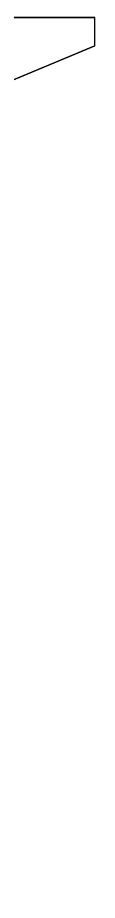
# Model space of a CAD drawing. Header units: millimetres. Extents: x 4686 to 9873, y 2010 to 4441.
# Drawn here: x 9287 to 9361, y 3142 to 4007 of the extents above; entities that cross this region are included whole.
import ezdxf

# ---------------------------------------------------------------- set-up
doc = ezdxf.new("R2010")
doc.units = ezdxf.units.MM
doc.layers.add('MURO', color=1, linetype='Continuous')
doc.layers.add('SEZIONI_medie_small_section', color=2, linetype='Continuous', lineweight=25)

msp = doc.modelspace()

# ---------------------------------------------------------------- linework, layer by layer
msp.add_line((7360.55, 4006.94), (9360.55, 4006.94))
at = {"layer": 'MURO'}
msp.add_line((9360.55, 3979.36), (9205.84, 3914.58), dxfattribs=at)
at = {"layer": 'SEZIONI_medie_small_section', "color": 3}
for p, q in [((9360.55, 4006.94), (9271.06, 4006.94)), ((9360.55, 3979.36), (9360.55, 4006.94)), ((7360.55, 3141.89), (9360.55, 3979.36))]:
    msp.add_line(p, q, dxfattribs=at)

doc.saveas('drawing.dxf')
